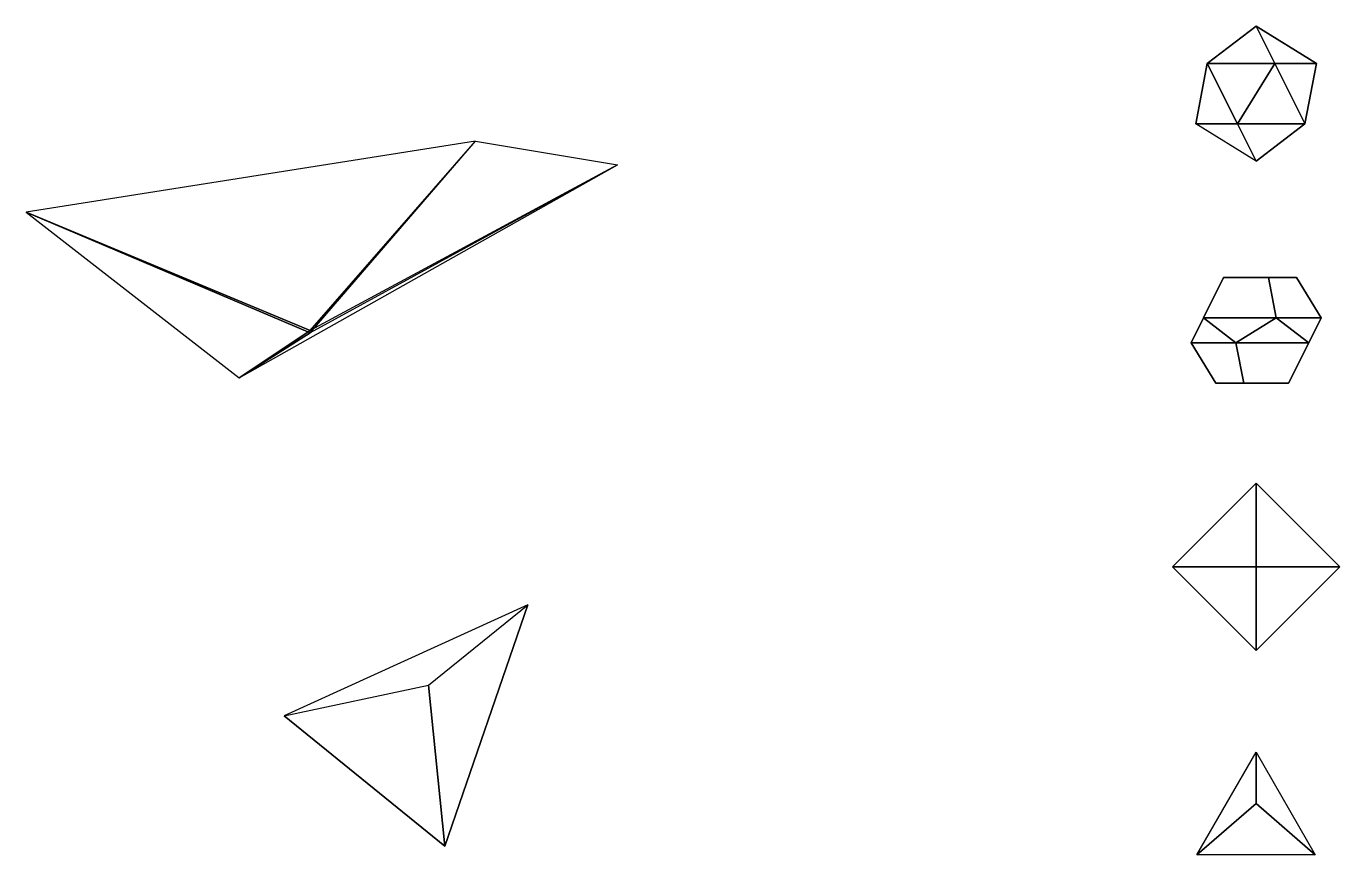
# Model space of a CAD drawing. Header units: millimetres. Extents: x -52 to 3.5, y -2.2 to 32.9.
import ezdxf

# ---------------------------------------------------------------- set-up
doc = ezdxf.new("R2010")
doc.units = ezdxf.units.MM
doc.layers.add('Тонкая', color=238, linetype='Continuous', lineweight=25)

msp = doc.modelspace()

# ---------------------------------------------------------------- meshes
at = {"layer": 'Тонкая'}
mesh = msp.add_polyface(dxfattribs=at)
corners = [(0, 32.853), (2.552, 31.276), (0.789, 31.276, 2.427), (-2.065, 31.276, 1.5), (-2.065, 31.276, -1.5), (0.789, 31.276, -2.427), (-2.552, 28.724), (-0.789, 28.724, -2.427), (2.065, 28.724, -1.5), (2.065, 28.724, 1.5), (-0.789, 28.724, 2.427), (0, 27.147)]
mesh.append_faces([[corners[k] for k in face] for face in [(0, 1, 2), (2, 3, 0), (3, 4, 0), (4, 5, 0), (5, 1, 0), (1, 2, 9), (2, 9, 10), (2, 10, 3), (10, 3, 6), (6, 3, 4), (6, 4, 7), (4, 7, 5), (7, 5, 8), (5, 8, 1), (1, 8, 9), (9, 10, 11), (10, 11, 6), (6, 7, 11), (7, 8, 11), (8, 9, 11)]])
mesh = msp.add_polyface(dxfattribs=at)
corners = [(-40, 19.9), (-33, 28, 10), (-52, 25, 9), (-43, 18, 15), (-27, 27, 7), (-40, 20, 20)]
mesh.append_faces([[corners[k] for k in face] for face in [(0, 1, 2), (0, 2, 3), (0, 3, 4), (0, 1, 4), (5, 1, 2), (5, 2, 3), (5, 3, 4), (5, 1, 4)]])
mesh = msp.add_polyface(dxfattribs=at)
corners = [(1.701, 22.227), (0.526, 22.227, 1.618), (-1.376, 22.227, 1), (-1.376, 22.227, -1), (0.526, 22.227, -1.618), (2.753, 20.526), (0.851, 20.526, 2.618), (-2.227, 20.526, 1.618), (-2.227, 20.526, -1.618), (0.851, 20.526, -2.618), (2.227, 19.474, 1.618), (-0.851, 19.474, 2.618), (-2.753, 19.474), (-0.851, 19.474, -2.618), (2.227, 19.474, -1.618), (1.376, 17.773, 1), (-0.526, 17.773, 1.618), (-1.701, 17.773), (-0.526, 17.773, -1.618), (1.376, 17.773, -1)]
mesh.append_faces([[corners[k] for k in face] for face in [(3, 4, 0), (0, 1, 2, 3), (1, 2, 7, 6), (7, 11, 6), (7, 2, 3, 8), (8, 12, 7), (8, 3, 4, 9), (9, 13, 8), (9, 4, 0, 5), (5, 14, 9), (5, 0, 1, 6), (6, 10, 5), (10, 6, 11), (11, 16, 15, 10), (11, 7, 12), (12, 17, 16, 11), (12, 8, 13), (13, 18, 17, 12), (13, 9, 14), (14, 19, 18, 13), (14, 5, 10), (10, 15, 19, 14), (15, 16, 17), (17, 18, 19, 15)]])
mesh = msp.add_polyface(dxfattribs=at)
corners = [(3.536, 10), (-3.536, 10), (0, 13.536), (0, 6.464), (0, 10, 3.536), (0, 10, -3.536)]
mesh.append_faces([[corners[k] for k in face] for face in [(4, 2, 0), (2, 0, 5), (4, 0, 3), (3, 0, 5), (4, 3, 1), (3, 1, 5), (1, 2, 4), (1, 2, 5)]])
mesh = msp.add_polyface(dxfattribs=at)
corners = [(-34.3, -1.8), (-30.8, 8.4), (-41.1, 3.7), (-35, 5, 10)]
mesh.append_faces([[corners[k] for k in face] for face in [(0, 1, 2), (0, 2, 3), (0, 3, 1), (1, 2, 3)]])
mesh = msp.add_polyface(dxfattribs=at)
corners = [(0, 0, 2.041), (0, 2.165, -2.041), (2.5, -2.165, -2.041), (-2.5, -2.165, -2.041)]
mesh.append_faces([[corners[k] for k in face] for face in [(0, 1, 2), (0, 2, 3), (0, 3, 1), (1, 2, 3)]])

doc.saveas('drawing.dxf')
